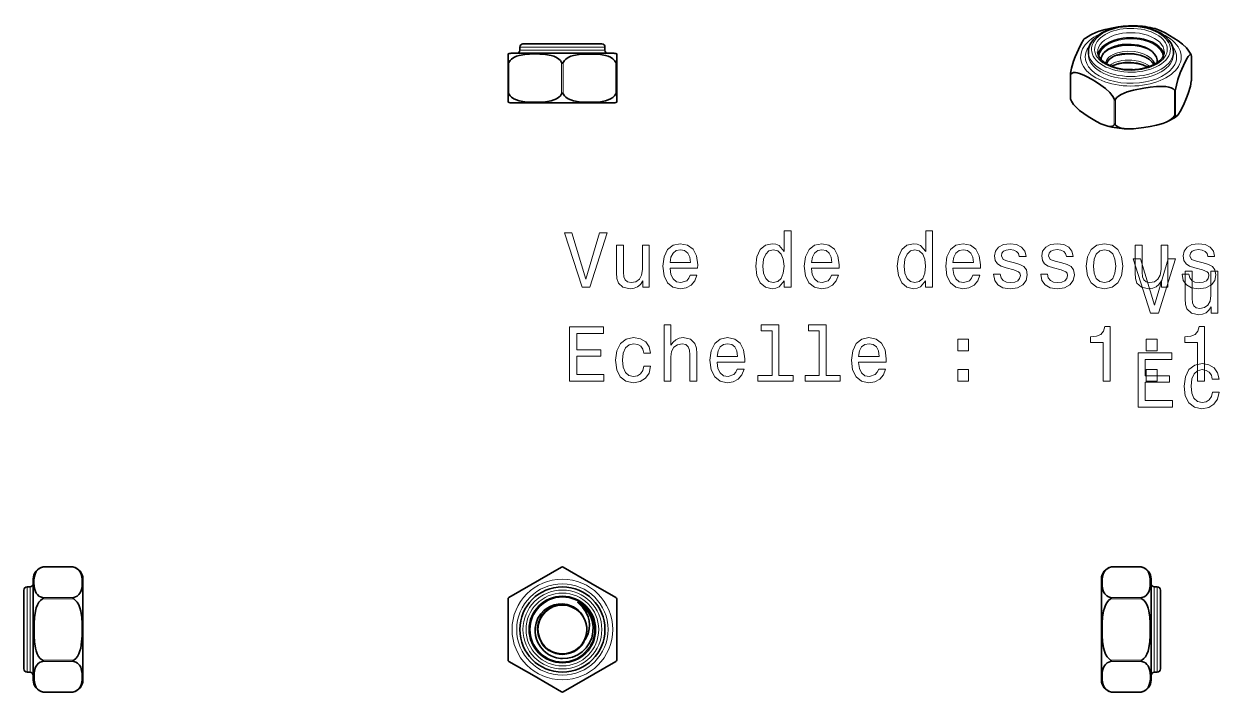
# Model space of a CAD drawing. Extents: x 560 to 713, y 368 to 459.
# Drawn here: x 559.8 to 636.8, y 416.5 to 459.5 of the extents above; entities that cross this region are included whole.
import ezdxf

# ---------------------------------------------------------------- set-up
doc = ezdxf.new("R2010")
doc.units = 0

msp = doc.modelspace()

# ---------------------------------------------------------------- linework, layer by layer
at = {"color": 7, "lineweight": 13, "ltscale": 0.101393}
for p, q in [((595.814, 457.978), (591.759, 457.978)), ((595.814, 457.778), (591.759, 457.778))]:
    msp.add_line(p, q, dxfattribs=at)
at = {"color": 7, "lineweight": 35, "ltscale": 0.005}
for p, q in [((591.759, 457.778), (591.759, 457.978)), ((597.241, 457.778), (597.241, 457.978))]:
    msp.add_line(p, q, dxfattribs=at)
at = {"color": 7, "lineweight": 35, "ltscale": 0.093997}
msp.add_line((595.718, 458.178), (591.959, 458.178), dxfattribs=at)
at = {"color": 7, "lineweight": 35, "ltscale": 0.033075}
msp.add_line((597.041, 458.178), (595.718, 458.178), dxfattribs=at)
at = {"color": 7, "lineweight": 13, "ltscale": 0.035677}
for p, q in [((597.241, 457.978), (595.814, 457.978)), ((597.241, 457.778), (595.814, 457.778))]:
    msp.add_line(p, q, dxfattribs=at)
at = {"color": 7, "lineweight": 35, "ltscale": 0.013631}
for p, q in [((591, 456.99), (591, 457.535)), ((598, 457.535), (598, 456.99)), ((591, 454.966), (591, 454.421)), ((598, 454.421), (598, 454.966))]:
    msp.add_line(p, q, dxfattribs=at)
at = {"color": 7, "lineweight": 35, "ltscale": 0.038873}
for p, q in [((592.813, 457.578), (591.259, 457.578)), ((592.813, 454.378), (591.259, 454.378))]:
    msp.add_line(p, q, dxfattribs=at)
at = {"color": 7, "lineweight": 35, "ltscale": 0.123199}
for p, q in [((597.741, 457.578), (592.813, 457.578)), ((597.741, 454.378), (592.813, 454.378))]:
    msp.add_line(p, q, dxfattribs=at)
at = {"color": 7, "lineweight": 35, "ltscale": 0.004082}
for p, q in [((628.37, 457.503), (628.37, 457.666)), ((633.853, 457.503), (633.853, 457.666))]:
    msp.add_line(p, q, dxfattribs=at)
at = {"color": 7, "lineweight": 35, "ltscale": 0.000565357}
msp.add_line((634.993, 457.453), (635, 457.431), dxfattribs=at)
at = {"color": 7, "lineweight": 35, "ltscale": 0.000439448}
msp.add_line((635, 457.431), (635.004, 457.414), dxfattribs=at)
at = {"color": 7, "lineweight": 13, "ltscale": 0.041308}
for p, q in [((635, 455.779), (635, 457.431)), ((627.249, 454.58), (627.249, 456.232)), ((633.913, 453.549), (633.913, 455.201)), ((633.984, 453.589), (633.984, 455.242)), ((630.025, 452.977), (630.025, 454.629)), ((630.121, 452.962), (630.121, 454.614))]:
    msp.add_line(p, q, dxfattribs=at)
at = {"color": 7, "lineweight": 35, "ltscale": 0.039698}
for p, q in [((635.004, 455.826), (635.004, 457.414)), ((627.219, 454.653), (627.219, 456.241))]:
    msp.add_line(p, q, dxfattribs=at)
at = {"color": 7, "lineweight": 35, "ltscale": 0.050592}
for p, q in [((591, 454.966), (591, 456.99)), ((598, 454.966), (598, 456.99))]:
    msp.add_line(p, q, dxfattribs=at)
at = {"color": 7, "lineweight": 13, "ltscale": 0.050592}
for p, q in [((591.05, 454.966), (591.05, 456.99)), ((594.45, 454.966), (594.45, 456.99)), ((594.55, 454.966), (594.55, 456.99)), ((597.95, 454.966), (597.95, 456.99)), ((563.035, 424.513), (561.012, 424.513)), ((629.8, 424.513), (631.823, 424.513)), ((563.035, 422.55), (561.012, 422.55)), ((629.8, 422.55), (631.823, 422.55)), ((563.035, 422.463), (561.012, 422.463)), ((629.8, 422.463), (631.823, 422.463)), ((563.035, 418.537), (561.012, 418.537)), ((563.035, 418.45), (561.012, 418.45)), ((629.8, 418.537), (631.823, 418.537)), ((629.8, 418.45), (631.823, 418.45)), ((563.035, 416.487), (561.012, 416.487)), ((629.8, 416.487), (631.823, 416.487))]:
    msp.add_line(p, q, dxfattribs=at)
at = {"color": 7, "lineweight": 35, "ltscale": 0.001182}
for p, q in [((627.223, 456.288), (627.219, 456.241)), ((635, 455.779), (635.004, 455.826))]:
    msp.add_line(p, q, dxfattribs=at)
at = {"color": 7, "lineweight": 35, "ltscale": 0.000440197}
msp.add_line((627.223, 454.635), (627.219, 454.653), dxfattribs=at)
at = {"color": 7, "lineweight": 35, "ltscale": 0.000564637}
msp.add_line((627.23, 454.614), (627.223, 454.635), dxfattribs=at)
at = {"color": 7, "lineweight": 35, "ltscale": 0.001421}
for p, q in [((561.067, 424.526), (561.012, 424.513)), ((631.823, 424.513), (631.768, 424.526)), ((561.067, 416.474), (561.012, 416.487)), ((631.823, 416.487), (631.768, 416.474))]:
    msp.add_line(p, q, dxfattribs=at)
at = {"color": 7, "lineweight": 35, "ltscale": 0.047829}
for p, q in [((562.98, 424.526), (561.067, 424.526)), ((629.855, 424.526), (631.768, 424.526)), ((562.98, 416.474), (561.067, 416.474)), ((629.855, 416.474), (631.768, 416.474))]:
    msp.add_line(p, q, dxfattribs=at)
at = {"color": 7, "lineweight": 35, "ltscale": 0.001422}
for p, q in [((562.98, 424.526), (563.035, 424.513)), ((629.8, 424.513), (629.855, 424.526)), ((562.98, 416.474), (563.035, 416.487)), ((629.8, 416.487), (629.855, 416.474))]:
    msp.add_line(p, q, dxfattribs=at)
at = {"color": 7, "lineweight": 35, "ltscale": 0.09815}
for p, q in [((594.45, 424.513), (591.05, 422.55)), ((594.55, 416.487), (597.95, 418.45))]:
    msp.add_line(p, q, dxfattribs=at)
at = {"color": 7, "lineweight": 35, "ltscale": 0.05114}
for p, q in [((594.55, 424.513), (596.322, 423.49)), ((594.45, 416.487), (592.678, 417.51))]:
    msp.add_line(p, q, dxfattribs=at)
at = {"color": 7, "lineweight": 35, "ltscale": 0.011832}
for p, q in [((560.424, 423.741), (560.424, 423.268)), ((563.624, 423.741), (563.624, 423.268)), ((629.211, 417.259), (629.211, 417.732)), ((632.411, 417.259), (632.411, 417.732))]:
    msp.add_line(p, q, dxfattribs=at)
at = {"color": 7, "lineweight": 35, "ltscale": 0.04701}
for p, q in [((597.95, 422.55), (596.322, 423.49)), ((591.05, 418.45), (592.678, 417.51))]:
    msp.add_line(p, q, dxfattribs=at)
at = {"color": 7, "lineweight": 35, "ltscale": 0.15024}
for p, q in [((629.211, 417.732), (629.211, 423.741)), ((632.411, 417.732), (632.411, 423.741)), ((560.424, 423.268), (560.424, 417.259)), ((563.624, 423.268), (563.624, 417.259))]:
    msp.add_line(p, q, dxfattribs=at)
at = {"color": 7, "lineweight": 35, "ltscale": 0.119293}
for p, q in [((559.824, 423.041), (559.824, 418.27)), ((633.011, 417.959), (633.011, 422.73))]:
    msp.add_line(p, q, dxfattribs=at)
at = {"color": 7, "lineweight": 13, "ltscale": 0.128681}
for p, q in [((560.024, 423.241), (560.024, 418.094)), ((560.224, 423.241), (560.224, 418.094)), ((632.612, 417.759), (632.612, 422.906)), ((632.811, 417.759), (632.811, 422.906))]:
    msp.add_line(p, q, dxfattribs=at)
at = {"color": 7, "lineweight": 35, "ltscale": 0.004999}
for p, q in [((560.224, 423.241), (560.024, 423.241)), ((632.612, 423.241), (632.811, 423.241)), ((560.224, 417.759), (560.024, 417.759)), ((632.612, 417.759), (632.811, 417.759))]:
    msp.add_line(p, q, dxfattribs=at)
at = {"color": 7, "lineweight": 13, "ltscale": 0.00839}
for p, q in [((632.612, 422.906), (632.612, 423.241)), ((632.811, 422.906), (632.811, 423.241)), ((560.024, 418.094), (560.024, 417.759)), ((560.224, 418.094), (560.224, 417.759))]:
    msp.add_line(p, q, dxfattribs=at)
at = {"color": 7, "lineweight": 35, "ltscale": 0.007777}
for p, q in [((633.011, 422.73), (633.011, 423.041)), ((559.824, 418.27), (559.824, 417.959))]:
    msp.add_line(p, q, dxfattribs=at)
at = {"color": 7, "lineweight": 35, "ltscale": 0.098149}
for p, q in [((591, 418.537), (591, 422.463)), ((598, 422.463), (598, 418.537))]:
    msp.add_line(p, q, dxfattribs=at)
at = {"color": 7, "lineweight": 35, "ltscale": 0.002131}
msp.add_line((595.467, 422.251), (595.535, 422.198), dxfattribs=at)
at = {"color": 7, "lineweight": 35}
for points in [[(633.853, 457.666), (633.814, 457.951), (633.72, 458.186), (633.555, 458.431), (633.334, 458.651), (633.032, 458.863), (632.68, 459.039), (632.203, 459.199), (631.684, 459.298), (631.144, 459.334), (630.602, 459.305), (630.08, 459.214), (629.598, 459.061), (629.238, 458.891), (628.929, 458.683), (628.676, 458.441), (628.525, 458.226), (628.495, 458.17)], [(628.849, 458.918), (629.061, 458.999), (629.458, 459.113), (629.872, 459.2), (630.285, 459.269)], [(631.377, 459.353), (630.953, 459.344), (630.619, 459.313), (630.285, 459.269)], [(632.669, 459.161), (632.791, 459.123), (633.039, 459.021), (633.318, 458.882), (633.875, 458.56), (634.154, 458.375), (634.433, 458.163), (634.689, 457.92), (634.807, 457.778), (634.932, 457.581)], [(628.138, 458.523), (628.09, 458.477), (628.038, 458.409), (627.931, 458.231), (627.727, 457.82), (627.523, 457.349), (627.421, 457.078), (627.284, 456.614), (627.223, 456.288)], [(629.697, 457.835), (629.988, 457.956), (630.317, 458.044), (630.67, 458.093), (630.953, 458.105), (631.234, 458.094), (631.507, 458.061), (631.775, 458.005), (632.031, 457.929), (632.272, 457.831)], [(630.68, 458.147), (631.129, 458.152), (631.578, 458.092), (631.998, 457.965), (632.262, 457.837), (632.473, 457.69), (632.641, 457.521), (632.756, 457.333), (632.808, 457.156), (632.81, 456.975)], [(591.05, 456.99), (591.128, 457.11), (591.229, 457.208), (591.383, 457.309), (591.548, 457.383), (591.723, 457.437), (592.08, 457.501), (592.379, 457.526), (592.678, 457.535)], [(594.45, 456.99), (594.372, 457.11), (594.271, 457.208), (594.117, 457.309), (593.952, 457.383), (593.777, 457.437), (593.42, 457.501), (593.049, 457.529), (592.678, 457.535)], [(594.55, 456.99), (594.628, 457.11), (594.729, 457.208), (594.883, 457.309), (595.048, 457.383), (595.223, 457.437), (595.58, 457.501), (595.921, 457.528), (596.604, 457.527), (596.946, 457.498), (597.286, 457.435), (597.446, 457.385), (597.601, 457.318), (597.745, 457.228), (597.861, 457.122), (597.95, 456.99)], [(628.97, 457.666), (629.003, 457.472), (629.09, 457.296), (629.236, 457.121), (629.44, 456.956), (629.756, 456.782), (630.135, 456.645), (630.559, 456.555), (631.084, 456.515), (631.612, 456.547), (632.04, 456.632), (632.425, 456.763), (632.749, 456.934), (632.961, 457.097), (633.117, 457.272), (633.18, 457.376)], [(629.544, 456.89), (629.602, 457.047), (629.737, 457.204), (629.942, 457.344), (629.978, 457.362)], [(632.604, 456.849), (632.467, 457.035), (632.298, 457.182), (632.056, 457.327), (631.7, 457.463), (631.321, 457.541), (630.919, 457.565), (630.53, 457.532), (630.179, 457.445), (629.978, 457.362)], [(630.133, 457.429), (630.526, 457.506), (630.937, 457.534), (631.347, 457.511), (631.603, 457.472), (631.854, 457.413)], [(633.984, 455.242), (634.038, 455.535), (634.133, 455.884), (634.292, 456.322), (634.496, 456.79), (634.7, 457.199), (634.802, 457.367), (634.896, 457.474), (634.925, 457.491), (634.939, 457.494), (634.971, 457.484), (634.993, 457.453)], [(591.05, 456.99), (591.014, 456.935), (591.003, 456.954), (591, 456.99)], [(594.45, 456.99), (594.474, 456.951), (594.516, 456.941), (594.55, 456.99)], [(597.95, 456.99), (597.986, 456.935), (597.997, 456.954), (598, 456.99)], [(632.197, 456.678), (631.883, 456.83), (631.509, 456.938), (631.113, 456.989), (630.717, 456.983), (630.331, 456.919), (630.025, 456.813), (629.978, 456.791)], [(630.133, 456.857), (630.526, 456.935), (630.937, 456.962), (631.347, 456.94), (631.603, 456.9), (631.854, 456.841)], [(627.219, 456.241), (627.221, 456.219), (627.226, 456.209), (627.235, 456.214), (627.249, 456.232)], [(630.025, 454.629), (629.961, 454.764), (629.879, 454.892), (629.753, 455.047), (629.475, 455.312), (629.184, 455.532), (628.905, 455.715), (628.626, 455.882), (628.255, 456.084), (628.069, 456.173), (627.79, 456.282), (627.66, 456.317), (627.534, 456.335), (627.416, 456.33), (627.321, 456.298), (627.249, 456.232)], [(634.085, 453.544), (634.133, 453.59), (634.185, 453.658), (634.292, 453.835), (634.496, 454.247), (634.7, 454.718), (634.802, 454.989), (634.939, 455.453), (635, 455.779)], [(591.05, 454.966), (591.014, 455.022), (591.003, 455.002), (591, 454.966)], [(591.05, 454.966), (591.128, 454.847), (591.229, 454.748), (591.383, 454.647), (591.548, 454.573), (591.723, 454.519), (592.08, 454.456), (592.379, 454.431), (592.678, 454.422)], [(594.45, 454.966), (594.372, 454.847), (594.271, 454.748), (594.117, 454.647), (593.952, 454.573), (593.777, 454.519), (593.42, 454.456), (593.049, 454.427), (592.678, 454.422)], [(594.45, 454.966), (594.474, 455.005), (594.516, 455.015), (594.55, 454.966)], [(594.55, 454.966), (594.628, 454.847), (594.729, 454.748), (594.883, 454.647), (595.048, 454.573), (595.223, 454.519), (595.58, 454.456), (595.921, 454.429), (596.604, 454.43), (596.946, 454.459), (597.286, 454.522), (597.446, 454.571), (597.601, 454.638), (597.745, 454.728), (597.861, 454.834), (597.95, 454.966)], [(597.95, 454.966), (597.986, 455.022), (597.997, 455.002), (598, 454.966)], [(630.121, 454.614), (630.208, 454.726), (630.321, 454.823), (630.492, 454.932), (630.677, 455.021), (630.872, 455.095), (631.27, 455.209), (631.938, 455.34)], [(633.913, 455.201), (633.826, 455.285), (633.714, 455.348), (633.543, 455.404), (633.357, 455.436), (633.162, 455.45), (632.765, 455.44), (632.351, 455.4), (631.938, 455.34)], [(633.984, 455.242), (633.957, 455.17), (633.913, 455.201)], [(627.219, 454.653), (627.219, 454.654), (627.22, 454.655), (627.221, 454.655), (627.222, 454.652), (627.249, 454.58)], [(629.554, 452.906), (629.432, 452.944), (629.184, 453.045), (628.905, 453.184), (628.348, 453.507), (628.069, 453.692), (627.79, 453.904), (627.534, 454.147), (627.416, 454.289), (627.291, 454.485)], [(630.121, 454.614), (630.096, 454.581), (630.058, 454.574), (630.025, 454.629)], [(633.913, 453.549), (633.826, 453.437), (633.714, 453.34), (633.55, 453.235), (633.374, 453.149)], [(633.984, 453.589), (633.979, 453.602), (633.963, 453.611), (633.913, 453.549)], [(633.984, 453.589), (634.005, 453.546), (634.017, 453.534), (634.038, 453.526), (634.053, 453.528), (634.085, 453.544)], [(630.025, 452.977), (629.961, 452.916), (629.879, 452.883), (629.797, 452.873), (629.618, 452.891), (629.554, 452.906)], [(630.121, 452.962), (630.096, 452.992), (630.055, 453.005), (630.025, 452.977)], [(630.121, 452.962), (630.208, 452.878), (630.321, 452.815), (630.492, 452.759), (630.677, 452.727), (630.846, 452.714)], [(630.846, 452.714), (631.27, 452.723), (631.604, 452.754), (631.938, 452.798)], [(633.374, 453.149), (633.162, 453.067), (632.765, 452.954), (632.351, 452.867), (631.938, 452.798)], [(561.012, 424.513), (560.892, 424.467), (560.794, 424.409), (560.692, 424.321), (560.619, 424.225), (560.565, 424.124), (560.501, 423.918), (560.473, 423.704), (560.467, 423.49)], [(563.035, 424.513), (563.155, 424.467), (563.254, 424.409), (563.355, 424.321), (563.429, 424.225), (563.482, 424.124), (563.546, 423.918), (563.575, 423.704), (563.58, 423.49)], [(629.8, 424.513), (629.68, 424.467), (629.581, 424.409), (629.48, 424.321), (629.407, 424.225), (629.353, 424.124), (629.289, 423.918), (629.262, 423.721), (629.263, 423.327), (629.292, 423.129), (629.355, 422.933), (629.435, 422.796), (629.561, 422.668), (629.667, 422.601), (629.8, 422.55)], [(631.823, 424.513), (631.943, 424.467), (632.042, 424.409), (632.143, 424.321), (632.216, 424.225), (632.27, 424.124), (632.334, 423.918), (632.361, 423.721), (632.36, 423.327), (632.331, 423.129), (632.268, 422.933), (632.188, 422.796), (632.062, 422.668), (631.956, 422.601), (631.823, 422.55)], [(561.012, 422.55), (560.892, 422.595), (560.794, 422.653), (560.692, 422.742), (560.619, 422.837), (560.565, 422.938), (560.501, 423.144), (560.476, 423.317), (560.467, 423.49)], [(563.035, 422.55), (563.155, 422.595), (563.254, 422.653), (563.355, 422.742), (563.429, 422.837), (563.482, 422.938), (563.546, 423.144), (563.571, 423.317), (563.58, 423.49)], [(561.012, 422.55), (561.051, 422.534), (561.065, 422.506), (561.012, 422.463)], [(563.035, 422.55), (562.997, 422.534), (562.982, 422.506), (563.035, 422.463)], [(629.8, 422.55), (629.839, 422.534), (629.853, 422.506), (629.8, 422.463)], [(631.823, 422.55), (631.784, 422.534), (631.77, 422.506), (631.823, 422.463)], [(561.012, 422.463), (560.892, 422.373), (560.794, 422.257), (560.692, 422.079), (560.619, 421.887), (560.565, 421.685), (560.501, 421.274), (560.474, 420.879), (560.475, 420.091), (560.504, 419.697), (560.567, 419.303), (560.617, 419.119), (560.684, 418.94), (560.773, 418.773), (560.879, 418.64), (561.012, 418.537)], [(563.035, 422.463), (563.155, 422.373), (563.254, 422.257), (563.355, 422.079), (563.429, 421.887), (563.482, 421.685), (563.546, 421.274), (563.573, 420.879), (563.572, 420.091), (563.543, 419.697), (563.48, 419.303), (563.431, 419.119), (563.364, 418.94), (563.274, 418.773), (563.168, 418.64), (563.035, 418.537)], [(593.548, 418.937), (593.299, 419.135), (593.086, 419.377), (592.919, 419.655), (592.827, 419.882), (592.768, 420.116), (592.742, 420.346), (592.746, 420.577), (592.807, 420.908), (592.929, 421.22), (593.108, 421.501), (593.337, 421.741), (593.513, 421.873), (593.704, 421.982), (593.961, 422.081), (594.229, 422.137), (594.5, 422.147)], [(595.535, 422.198), (595.796, 421.944), (596.005, 421.644), (596.151, 421.31), (596.214, 421.054), (596.238, 420.799), (596.226, 420.55), (596.15, 420.217), (596.011, 419.912)], [(629.8, 418.537), (629.68, 418.627), (629.581, 418.743), (629.48, 418.921), (629.407, 419.113), (629.353, 419.315), (629.289, 419.726), (629.262, 420.121), (629.263, 420.909), (629.292, 421.303), (629.355, 421.697), (629.404, 421.881), (629.471, 422.06), (629.561, 422.227), (629.667, 422.36), (629.8, 422.463)], [(631.823, 418.537), (631.943, 418.627), (632.042, 418.743), (632.143, 418.921), (632.216, 419.113), (632.27, 419.315), (632.334, 419.726), (632.361, 420.121), (632.36, 420.909), (632.331, 421.303), (632.268, 421.697), (632.219, 421.881), (632.151, 422.06), (632.062, 422.227), (631.956, 422.36), (631.823, 422.463)], [(596.422, 421.054), (596.478, 420.691), (596.466, 420.326), (596.388, 419.97), (596.245, 419.634), (596.04, 419.33), (595.781, 419.069), (595.485, 418.866), (595.16, 418.724), (594.834, 418.648), (594.5, 418.631)], [(596.011, 419.912), (595.966, 419.854), (595.962, 419.859), (596.013, 420.057), (596.041, 420.189), (596.069, 420.438)], [(561.012, 416.487), (560.892, 416.533), (560.794, 416.591), (560.692, 416.679), (560.619, 416.775), (560.565, 416.876), (560.501, 417.082), (560.474, 417.279), (560.475, 417.673), (560.504, 417.871), (560.567, 418.067), (560.648, 418.204), (560.773, 418.332), (560.879, 418.399), (561.012, 418.45)], [(561.012, 418.45), (561.051, 418.466), (561.065, 418.494), (561.012, 418.537)], [(563.035, 418.45), (562.997, 418.466), (562.982, 418.494), (563.035, 418.537)], [(563.035, 416.487), (563.155, 416.533), (563.254, 416.591), (563.355, 416.679), (563.429, 416.775), (563.482, 416.876), (563.546, 417.082), (563.573, 417.279), (563.572, 417.673), (563.543, 417.871), (563.48, 418.067), (563.4, 418.204), (563.274, 418.332), (563.168, 418.399), (563.035, 418.45)], [(629.8, 418.45), (629.68, 418.405), (629.581, 418.347), (629.48, 418.258), (629.407, 418.163), (629.353, 418.062), (629.289, 417.856), (629.264, 417.683), (629.255, 417.51)], [(629.8, 418.45), (629.839, 418.466), (629.853, 418.494), (629.8, 418.537)], [(631.823, 418.45), (631.784, 418.466), (631.77, 418.494), (631.823, 418.537)], [(631.823, 418.45), (631.943, 418.405), (632.042, 418.347), (632.143, 418.258), (632.216, 418.163), (632.27, 418.062), (632.334, 417.856), (632.359, 417.683), (632.368, 417.51)], [(629.8, 416.487), (629.68, 416.533), (629.581, 416.591), (629.48, 416.679), (629.407, 416.775), (629.353, 416.876), (629.289, 417.082), (629.26, 417.296), (629.255, 417.51)], [(631.823, 416.487), (631.943, 416.533), (632.042, 416.591), (632.143, 416.679), (632.216, 416.775), (632.27, 416.876), (632.334, 417.082), (632.363, 417.296), (632.368, 417.51)]]:
    msp.add_lwpolyline(points, dxfattribs=at)
at = {"color": 7, "lineweight": 13}
for points in [[(629.965, 457.501), (629.82, 457.418), (629.696, 457.321), (629.604, 457.221), (629.537, 457.113), (629.504, 457.019), (629.491, 456.923)], [(632.678, 456.89), (632.553, 457.096), (632.369, 457.278), (632.139, 457.43), (631.961, 457.515), (631.771, 457.585), (631.547, 457.645), (631.315, 457.685), (630.871, 457.707), (630.548, 457.678), (630.242, 457.61), (629.965, 457.501)], [(632.34, 456.729), (632.19, 456.829), (632.023, 456.916), (631.819, 456.998), (631.603, 457.061), (631.18, 457.128), (630.749, 457.129), (630.521, 457.102), (630.303, 457.055), (630.127, 457), (629.965, 456.93)]]:
    msp.add_lwpolyline(points, dxfattribs=at)
for points in [[(596.896, 446.027), (596.018, 443.046), (595.115, 446.027), (594.636, 446.027), (595.766, 442.522), (596.27, 442.522), (597.375, 446.027)], [(608.782, 442.94), (608.782, 442.522), (609.226, 442.522), (609.226, 446.143), (608.787, 446.143), (608.787, 444.816), (608.45, 445.2), (608.243, 445.29), (608.006, 445.326), (607.577, 445.225), (607.244, 444.942), (607.027, 444.488), (606.952, 443.878), (607.027, 443.268), (607.244, 442.809), (607.577, 442.522), (608.006, 442.426), (608.243, 442.461), (608.455, 442.552)], [(617.891, 442.94), (617.891, 442.522), (618.334, 442.522), (618.334, 446.143), (617.896, 446.143), (617.896, 444.816), (617.558, 445.2), (617.351, 445.29), (617.114, 445.326), (616.685, 445.225), (616.352, 444.942), (616.135, 444.488), (616.06, 443.878), (616.135, 443.268), (616.352, 442.809), (616.685, 442.522), (617.114, 442.426), (617.351, 442.461), (617.563, 442.552)], [(600.098, 445.23), (599.654, 445.23), (599.654, 443.666), (599.604, 443.303), (599.458, 443.041), (599.231, 442.88), (598.933, 442.829), (598.696, 442.87), (598.545, 442.991), (598.459, 443.197), (598.439, 443.49), (598.439, 445.23), (597.995, 445.23), (597.995, 443.45), (598.01, 443.092), (598.106, 442.794), (598.398, 442.522), (598.867, 442.426), (599.12, 442.461), (599.336, 442.552), (599.523, 442.708), (599.674, 442.935), (599.674, 442.522), (600.098, 442.522)], [(601.434, 443.747), (603.21, 443.747), (603.215, 443.954), (603.134, 444.534), (602.912, 444.968), (602.559, 445.23), (602.09, 445.326), (601.631, 445.225), (601.278, 444.942), (601.051, 444.483), (600.97, 443.878), (601.046, 443.258), (601.273, 442.804), (601.621, 442.522), (602.075, 442.426), (602.468, 442.491), (602.791, 442.663), (603.028, 442.935), (603.164, 443.298), (602.726, 443.298), (602.635, 443.097), (602.504, 442.945), (602.13, 442.824), (601.843, 442.88), (601.626, 443.056), (601.485, 443.344), (601.434, 443.732)], [(601.434, 444.12), (601.49, 444.468), (601.626, 444.726), (601.833, 444.882), (602.105, 444.937), (602.372, 444.882), (602.579, 444.726), (602.705, 444.468), (602.751, 444.12)], [(608.081, 444.927), (608.374, 444.857), (608.596, 444.66), (608.727, 444.332), (608.777, 443.878), (608.727, 443.419), (608.596, 443.092), (608.374, 442.89), (608.081, 442.824), (607.804, 442.89), (607.592, 443.092), (607.451, 443.424), (607.406, 443.878), (607.451, 444.327), (607.592, 444.655), (607.804, 444.857)], [(610.542, 443.747), (612.318, 443.747), (612.323, 443.954), (612.242, 444.534), (612.02, 444.968), (611.667, 445.23), (611.198, 445.326), (610.739, 445.225), (610.386, 444.942), (610.159, 444.483), (610.079, 443.878), (610.154, 443.258), (610.381, 442.804), (610.729, 442.522), (611.183, 442.426), (611.576, 442.491), (611.899, 442.663), (612.136, 442.935), (612.272, 443.298), (611.834, 443.298), (611.743, 443.097), (611.612, 442.945), (611.238, 442.824), (610.951, 442.88), (610.734, 443.056), (610.593, 443.344), (610.542, 443.732)], [(610.542, 444.12), (610.598, 444.468), (610.734, 444.726), (610.941, 444.882), (611.213, 444.937), (611.481, 444.882), (611.687, 444.726), (611.813, 444.468), (611.859, 444.12)], [(617.189, 444.927), (617.482, 444.857), (617.704, 444.66), (617.835, 444.332), (617.885, 443.878), (617.835, 443.419), (617.704, 443.092), (617.482, 442.89), (617.189, 442.824), (616.912, 442.89), (616.7, 443.092), (616.559, 443.424), (616.514, 443.878), (616.559, 444.327), (616.7, 444.655), (616.912, 444.857)], [(619.651, 443.747), (621.426, 443.747), (621.431, 443.954), (621.35, 444.534), (621.128, 444.968), (620.775, 445.23), (620.306, 445.326), (619.847, 445.225), (619.494, 444.942), (619.267, 444.483), (619.187, 443.878), (619.262, 443.258), (619.489, 442.804), (619.837, 442.522), (620.291, 442.426), (620.684, 442.491), (621.007, 442.663), (621.244, 442.935), (621.38, 443.298), (620.942, 443.298), (620.851, 443.097), (620.72, 442.945), (620.347, 442.824), (620.059, 442.88), (619.842, 443.056), (619.701, 443.344), (619.651, 443.732)], [(619.651, 444.12), (619.706, 444.468), (619.842, 444.726), (620.049, 444.882), (620.321, 444.937), (620.589, 444.882), (620.795, 444.726), (620.921, 444.468), (620.967, 444.12)], [(623.625, 444.1), (623.196, 444.201), (622.878, 444.317), (622.772, 444.554), (622.803, 444.72), (622.909, 444.842), (623.08, 444.917), (623.327, 444.947), (623.564, 444.917), (623.751, 444.826), (623.872, 444.69), (623.922, 444.509), (624.356, 444.509), (624.356, 444.519), (624.28, 444.847), (624.073, 445.104), (623.751, 445.265), (623.327, 445.326), (622.898, 445.265), (622.586, 445.099), (622.389, 444.852), (622.329, 444.539), (622.374, 444.236), (622.515, 444.025), (622.747, 443.873), (623.085, 443.767), (623.579, 443.646), (623.882, 443.52), (623.963, 443.419), (623.993, 443.268), (623.947, 443.081), (623.826, 442.94), (623.63, 442.849), (623.367, 442.819), (623.09, 442.849), (622.888, 442.955), (622.752, 443.127), (622.697, 443.364), (622.268, 443.364), (622.339, 442.96), (622.545, 442.668), (622.873, 442.491), (623.327, 442.426), (623.801, 442.491), (624.149, 442.668), (624.361, 442.95), (624.437, 443.318), (624.381, 443.636), (624.225, 443.853), (623.968, 443.994)], [(626.661, 444.1), (626.232, 444.201), (625.914, 444.317), (625.808, 444.554), (625.839, 444.72), (625.945, 444.842), (626.116, 444.917), (626.363, 444.947), (626.6, 444.917), (626.787, 444.826), (626.908, 444.69), (626.958, 444.509), (627.392, 444.509), (627.392, 444.519), (627.316, 444.847), (627.109, 445.104), (626.787, 445.265), (626.363, 445.326), (625.934, 445.265), (625.622, 445.099), (625.425, 444.852), (625.365, 444.539), (625.41, 444.236), (625.551, 444.025), (625.783, 443.873), (626.121, 443.767), (626.615, 443.646), (626.918, 443.52), (626.999, 443.419), (627.029, 443.268), (626.983, 443.081), (626.862, 442.94), (626.666, 442.849), (626.403, 442.819), (626.126, 442.849), (625.924, 442.955), (625.788, 443.127), (625.733, 443.364), (625.304, 443.364), (625.375, 442.96), (625.581, 442.668), (625.909, 442.491), (626.363, 442.426), (626.837, 442.491), (627.185, 442.668), (627.397, 442.95), (627.473, 443.318), (627.417, 443.636), (627.261, 443.853), (627.004, 443.994)], [(628.239, 443.873), (628.32, 443.258), (628.552, 442.804), (628.92, 442.522), (629.414, 442.426), (629.903, 442.522), (630.272, 442.799), (630.504, 443.253), (630.589, 443.873), (630.504, 444.488), (630.272, 444.947), (629.903, 445.225), (629.414, 445.326), (628.92, 445.225), (628.552, 444.942), (628.32, 444.488)], [(628.693, 443.878), (628.738, 444.332), (628.88, 444.66), (629.107, 444.862), (629.414, 444.932), (629.717, 444.862), (629.944, 444.665), (630.085, 444.332), (630.135, 443.878), (630.085, 443.419), (629.944, 443.086), (629.717, 442.885), (629.414, 442.819), (629.107, 442.885), (628.88, 443.086), (628.738, 443.419)], [(633.494, 445.23), (633.05, 445.23), (633.05, 443.666), (633, 443.303), (632.854, 443.041), (632.627, 442.88), (632.329, 442.829), (632.092, 442.87), (631.941, 442.991), (631.855, 443.197), (631.835, 443.49), (631.835, 445.23), (631.391, 445.23), (631.391, 443.45), (631.406, 443.092), (631.502, 442.794), (631.795, 442.522), (632.264, 442.426), (632.516, 442.461), (632.733, 442.552), (632.919, 442.708), (633.071, 442.935), (633.071, 442.522), (633.494, 442.522)], [(635.769, 444.1), (635.34, 444.201), (635.022, 444.317), (634.916, 444.554), (634.947, 444.72), (635.053, 444.842), (635.224, 444.917), (635.471, 444.947), (635.708, 444.917), (635.895, 444.826), (636.016, 444.69), (636.066, 444.509), (636.5, 444.509), (636.5, 444.519), (636.424, 444.847), (636.218, 445.104), (635.895, 445.265), (635.471, 445.326), (635.042, 445.265), (634.73, 445.099), (634.533, 444.852), (634.473, 444.539), (634.518, 444.236), (634.659, 444.025), (634.891, 443.873), (635.229, 443.767), (635.723, 443.646), (636.026, 443.52), (636.107, 443.419), (636.137, 443.268), (636.091, 443.081), (635.97, 442.94), (635.774, 442.849), (635.512, 442.819), (635.234, 442.849), (635.032, 442.955), (634.896, 443.127), (634.841, 443.364), (634.412, 443.364), (634.483, 442.96), (634.689, 442.668), (635.017, 442.491), (635.471, 442.426), (635.945, 442.491), (636.293, 442.668), (636.505, 442.95), (636.581, 443.318), (636.525, 443.636), (636.369, 443.853), (636.112, 443.994)], [(633.507, 444.357), (632.63, 441.376), (631.727, 444.357), (631.248, 444.357), (632.377, 440.852), (632.882, 440.852), (633.986, 444.357)], [(636.709, 443.56), (636.266, 443.56), (636.266, 441.996), (636.215, 441.633), (636.069, 441.371), (635.842, 441.21), (635.544, 441.159), (635.307, 441.199), (635.156, 441.321), (635.07, 441.527), (635.05, 441.82), (635.05, 443.56), (634.606, 443.56), (634.606, 441.779), (634.622, 441.421), (634.717, 441.124), (635.01, 440.852), (635.479, 440.756), (635.731, 440.791), (635.948, 440.882), (636.135, 441.038), (636.286, 441.265), (636.286, 440.852), (636.709, 440.852)], [(594.959, 436.475), (597.178, 436.475), (597.178, 436.898), (595.423, 436.898), (595.423, 438.084), (596.986, 438.084), (596.986, 438.502), (595.423, 438.502), (595.423, 439.551), (597.138, 439.551), (597.138, 439.975), (594.959, 439.975)], [(601.046, 436.475), (601.49, 436.475), (601.49, 438.038), (601.535, 438.396), (601.682, 438.659), (601.909, 438.82), (602.211, 438.88), (602.453, 438.83), (602.604, 438.694), (602.68, 438.467), (602.705, 438.164), (602.705, 436.475), (603.149, 436.475), (603.149, 438.255), (603.129, 438.613), (603.038, 438.911), (602.741, 439.183), (602.277, 439.279), (602.024, 439.244), (601.808, 439.148), (601.626, 438.996), (601.49, 438.79), (601.49, 440.096), (601.046, 440.096)], [(608.001, 439.723), (608.001, 436.848), (607.088, 436.848), (607.088, 436.475), (609.352, 436.475), (609.352, 436.848), (608.445, 436.848), (608.445, 440.096), (607.305, 440.096), (607.305, 439.723)], [(611.037, 439.723), (611.037, 436.848), (610.124, 436.848), (610.124, 436.475), (612.388, 436.475), (612.388, 436.848), (611.481, 436.848), (611.481, 440.096), (610.341, 440.096), (610.341, 439.723)], [(629.323, 436.475), (629.782, 436.475), (629.782, 440), (629.439, 440), (629.349, 439.692), (629.167, 439.486), (628.89, 439.365), (628.506, 439.324), (628.506, 438.966), (629.323, 438.966)], [(635.396, 436.475), (635.854, 436.475), (635.854, 440), (635.512, 440), (635.421, 439.692), (635.239, 439.486), (634.962, 439.365), (634.579, 439.324), (634.579, 438.966), (635.396, 438.966)], [(599.735, 438.285), (600.174, 438.285), (600.083, 438.689), (599.866, 439.007), (599.528, 439.203), (599.089, 439.279), (598.605, 439.178), (598.237, 438.896), (598.005, 438.437), (597.924, 437.821), (598, 437.211), (598.227, 436.757), (598.585, 436.475), (599.074, 436.379), (599.508, 436.455), (599.846, 436.666), (600.078, 436.999), (600.179, 437.443), (599.755, 437.443), (599.679, 437.161), (599.538, 436.949), (599.336, 436.818), (599.089, 436.777), (598.782, 436.843), (598.56, 437.045), (598.424, 437.372), (598.378, 437.836), (598.424, 438.29), (598.565, 438.618), (598.792, 438.82), (599.089, 438.891), (599.352, 438.845), (599.548, 438.729), (599.679, 438.537)], [(604.47, 437.7), (606.246, 437.7), (606.251, 437.907), (606.17, 438.487), (605.948, 438.921), (605.595, 439.183), (605.126, 439.279), (604.667, 439.178), (604.314, 438.896), (604.087, 438.437), (604.006, 437.831), (604.082, 437.211), (604.309, 436.757), (604.657, 436.475), (605.111, 436.379), (605.504, 436.445), (605.827, 436.616), (606.064, 436.888), (606.2, 437.251), (605.762, 437.251), (605.671, 437.05), (605.54, 436.898), (605.166, 436.777), (604.879, 436.833), (604.662, 437.009), (604.521, 437.297), (604.47, 437.685)], [(604.47, 438.073), (604.526, 438.421), (604.662, 438.679), (604.869, 438.835), (605.141, 438.891), (605.409, 438.835), (605.615, 438.679), (605.741, 438.421), (605.787, 438.073)], [(613.579, 437.7), (615.354, 437.7), (615.359, 437.907), (615.278, 438.487), (615.056, 438.921), (614.703, 439.183), (614.234, 439.279), (613.775, 439.178), (613.422, 438.896), (613.195, 438.437), (613.115, 437.831), (613.19, 437.211), (613.417, 436.757), (613.765, 436.475), (614.219, 436.379), (614.612, 436.445), (614.935, 436.616), (615.172, 436.888), (615.308, 437.251), (614.87, 437.251), (614.779, 437.05), (614.648, 436.898), (614.274, 436.777), (613.987, 436.833), (613.77, 437.009), (613.629, 437.297), (613.579, 437.685)], [(613.579, 438.073), (613.634, 438.421), (613.77, 438.679), (613.977, 438.835), (614.249, 438.891), (614.517, 438.835), (614.723, 438.679), (614.849, 438.421), (614.895, 438.073)], [(619.958, 438.432), (620.654, 438.432), (620.654, 439.183), (619.958, 439.183)], [(632.102, 438.432), (632.798, 438.432), (632.798, 439.183), (632.102, 439.183)], [(631.57, 434.805), (633.789, 434.805), (633.789, 435.228), (632.034, 435.228), (632.034, 436.413), (633.598, 436.413), (633.598, 436.832), (632.034, 436.832), (632.034, 437.881), (633.749, 437.881), (633.749, 438.305), (631.57, 438.305)], [(619.958, 436.475), (620.654, 436.475), (620.654, 437.226), (619.958, 437.226)], [(632.102, 436.475), (632.798, 436.475), (632.798, 437.226), (632.102, 437.226)], [(636.346, 436.615), (636.785, 436.615), (636.694, 437.019), (636.477, 437.336), (636.14, 437.533), (635.701, 437.609), (635.217, 437.508), (634.849, 437.225), (634.617, 436.766), (634.536, 436.151), (634.612, 435.541), (634.838, 435.087), (635.197, 434.805), (635.686, 434.709), (636.119, 434.784), (636.457, 434.996), (636.689, 435.329), (636.79, 435.773), (636.367, 435.773), (636.291, 435.491), (636.15, 435.279), (635.948, 435.148), (635.701, 435.107), (635.393, 435.173), (635.171, 435.375), (635.035, 435.702), (634.99, 436.166), (635.035, 436.62), (635.176, 436.948), (635.403, 437.15), (635.701, 437.22), (635.963, 437.175), (636.16, 437.059), (636.291, 436.867)]]:
    msp.add_lwpolyline(points, close=True, dxfattribs=at)
for radius in [3.241, 2.941, 2.541, 2.341, 2.071]:
    msp.add_circle((594.5, 420.5), radius, dxfattribs=at)
at = {"color": 7, "lineweight": 35}
for radius in [2.741, 2.141]:
    msp.add_circle((594.5, 420.5), radius, dxfattribs=at)
for centre, radius, start, end in [((630.397, 455.291), 3.943, 113.10127, 124.9407), ((631.143, 453.31), 6.047, 75.37758, 87.77859), ((591.959, 457.978), 0.2, 90, 180.00001), ((597.041, 457.978), 0.2, 0, 90), ((629.476, 457.659), 1.106, 152.4966, 179.63576), ((591.259, 456.776), 0.802, 90.0359, 108.83899), ((591.559, 457.778), 0.2, 270, 0), ((597.441, 457.778), 0.2, 180.00001, 270), ((597.741, 456.776), 0.802, 71.16101, 89.9641), ((630.364, 456.505), 1.487, 116.60972, 130.70429), ((632.618, 457.673), 0.635, 332.1772, 359.39557), ((633.012, 456.599), 2.157, 23.30613, 27.0907), ((630.562, 455.611), 1.316, 116.34447, 121.56416), ((591.259, 455.18), 0.802, 251.16101, 269.9641), ((597.741, 455.18), 0.802, 270.0359, 288.83899), ((629.211, 455.467), 2.156, 203.3058, 207.091), ((628.127, 454.916), 0.94, 200.95493, 207.26145), ((631.826, 456.776), 3.943, 293.10128, 304.9407), ((631.081, 458.757), 6.047, 255.37758, 267.77859), ((561.224, 423.741), 0.8, 101.28503, 180.00012), ((562.824, 423.741), 0.8, 359.99989, 78.71498), ((594.5, 424.426), 0.1, 60, 120), ((630.011, 423.741), 0.8, 101.28503, 180.00012), ((631.612, 423.741), 0.8, 359.99989, 78.71498), ((560.224, 423.441), 0.2, 270, 0), ((632.612, 423.441), 0.2, 180.00001, 270), ((560.024, 423.041), 0.2, 90, 180.00001), ((591.1, 422.463), 0.1, 120, 180.00001), ((597.9, 422.463), 0.1, 0, 60), ((632.811, 423.041), 0.2, 0, 90), ((594.5, 420.5), 1.571, 90, 357.7322), ((594.431, 420.516), 1.633, 66.25247, 87.57708), ((594.5, 420.5), 1.571, 336.55184, 89.99991), ((594.419, 420.491), 1.661, 56.43022, 66.22866), ((594.432, 420.509), 1.638, 357.51873, 56.46628), ((594.5, 420.5), 2, 16.07233, 61.07008), ((594.568, 420.478), 1.849, 236.50146, 267.899), ((560.024, 417.959), 0.2, 179.99999, 270), ((591.1, 418.537), 0.1, 180.00001, 240), ((597.9, 418.537), 0.1, 300, 360), ((632.811, 417.959), 0.2, 270, 360), ((560.224, 417.559), 0.2, 360, 90), ((561.224, 417.259), 0.8, 179.99988, 258.71497), ((562.824, 417.259), 0.8, 281.28502, 0.00011), ((630.011, 417.259), 0.8, 179.99988, 258.71497), ((631.612, 417.259), 0.8, 281.28502, 0.00011), ((632.612, 417.559), 0.2, 90, 179.99999), ((594.5, 416.574), 0.1, 240, 300)]:
    msp.add_arc(centre, radius, start, end, dxfattribs=at)
at = {"color": 7, "lineweight": 13}
for centre, radius, start, end in [((630.503, 455.829), 1.225, 116.03336, 128.45071), ((630.956, 453.782), 2.783, 80.43619, 96.82815), ((594.5, 420.5), 1.621, 68.71469, 338.71758)]:
    msp.add_arc(centre, radius, start, end, dxfattribs=at)
for centre, major_axis, start_param, end_param in [((631.112, 457.34), (3.241, 0), 2.239458, 7.185153), ((631.112, 457.83), (2.541, 0), 2.856194490192345, 9.139379797371932), ((631.112, 457.83), (2.341, 0), 5.997787, 12.280972), ((631.112, 457.666), (2.141, 0), 0.000029, 3.141622), ((631.112, 457.34), (2.941, 0), 2.707352, 5.997787), ((631.112, 457.316), (2.071, 0), 0.049976, 3.091446), ((631.112, 457.34), (2.941, 0), 5.997787, 6.717444), ((631.112, 457.666), (2.741, 0), 3.141622, 6.283214), ((631.112, 457.503), (2.741, 0), 3.141622, 6.283214)]:
    msp.add_ellipse(centre, major_axis=major_axis, ratio=0.57735, start_param=start_param, end_param=end_param, dxfattribs=at)
at = {"color": 7, "lineweight": 35}
for centre, major_axis, ratio, start_param, end_param in [((631.112, 457.34), (2.141, 0), 0.57735, 1.808997, 3.002355), ((630.976, 457.133), (1.792, -0.029), 0.571515, 1.746042, 2.303039), ((631.112, 457.34), (2.141, 0), 0.57735, 0.13923, 1.808997), ((630.961, 457.145), (1.776, -0.019), 0.570035, 2.297374, 3.132607)]:
    msp.add_ellipse(centre, major_axis=major_axis, ratio=ratio, start_param=start_param, end_param=end_param, dxfattribs=at)

doc.saveas('drawing.dxf')
